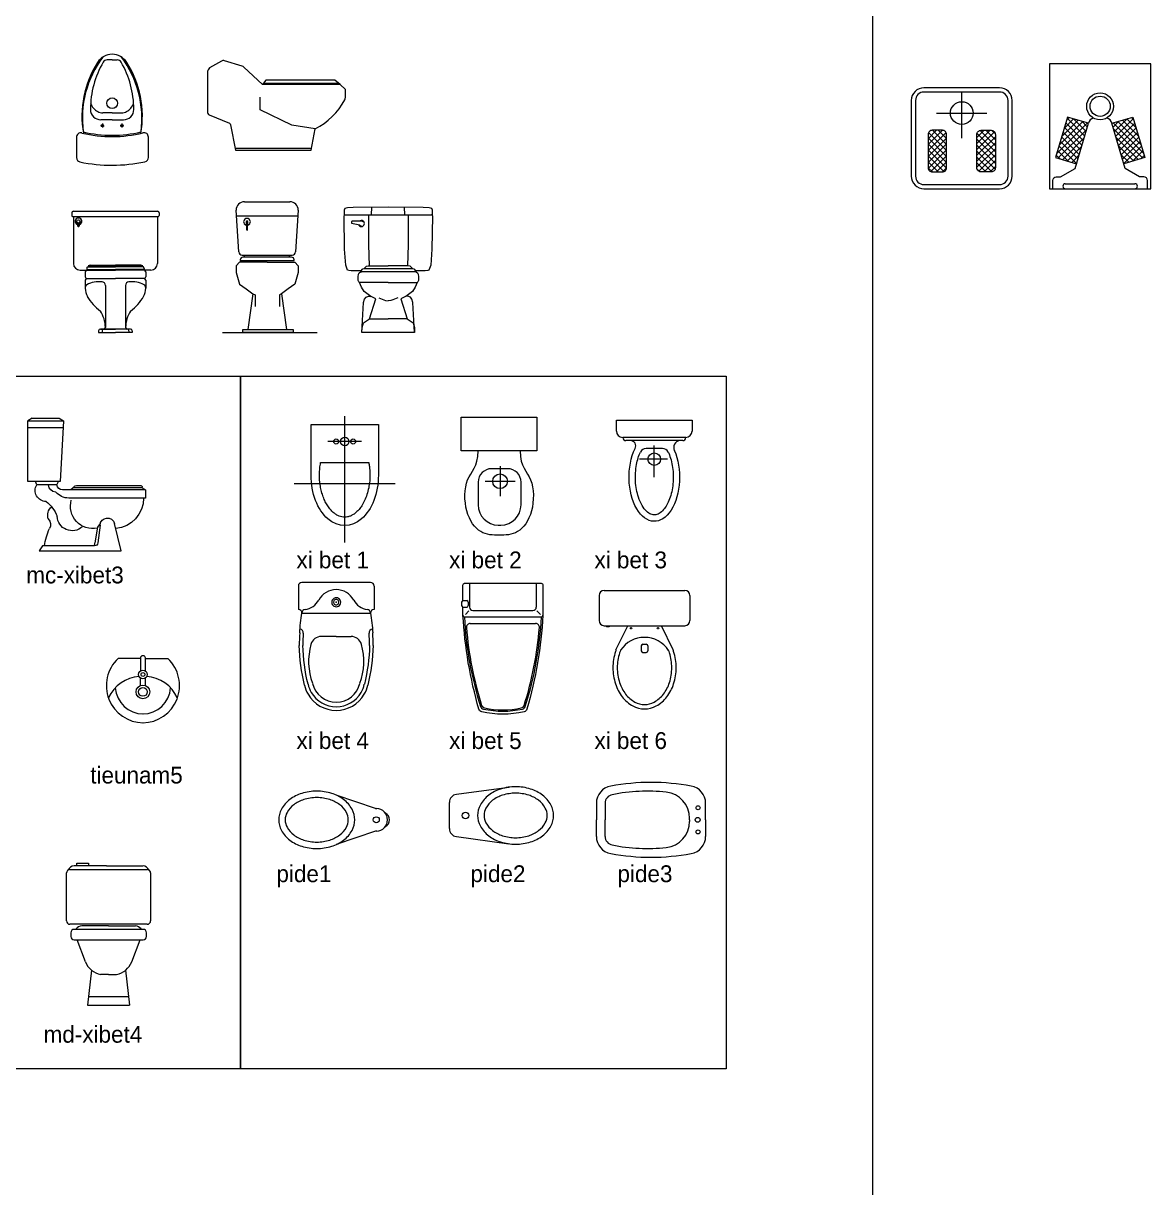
# Model space of a CAD drawing. Header units: inches. Extents: x 242965 to 445791, y 236206 to 423703.
# Drawn here: x 298963 to 305667, y 360118 to 367040 of the extents above; entities that cross this region are included whole.
import ezdxf

# ---------------------------------------------------------------- set-up
doc = ezdxf.new("R2010")
doc.units = ezdxf.units.IN
doc.header["$MEASUREMENT"] = 0
for name, color, linetype, lineweight in [('2', 181, 'Continuous', 20), ('9', 251, 'Continuous', 13), ('e', 96, 'Continuous', 5)]:
    doc.layers.add(name, color=color, linetype=linetype, lineweight=lineweight)

# ---------------------------------------------------------------- blocks, each defined once
blk = doc.blocks.new('pide3')
for p, q in [((-650, 98.3), (-650, 0)), ((-598, 98.3), (-598, 0)), ((0, 0), (0, 98.3)), ((-650, -98.3), (-650, 0)), ((-598, -98.3), (-598, 0)), ((-95.1, 0), (-95.1, 9.3)), ((-95.1, 0), (-95.1, -9.3)), ((0, 0), (0, -98.3))]:
    blk.add_line(p, q)
for centre, radius in [((-45.2, 71.7), 11.8), ((-47.6, -0.3), 14.5), ((-45.2, -71.7), 11.8)]:
    blk.add_circle(centre, radius)
for centre, radius, start, end in [((-325, -1105), 1327.4, 79.59273, 100.40727), ((-546, 98.3), 104, 100.40727, 180), ((-546, 98.3), 52, 100.40727, 180), ((-346.5, -879.6), 1050, 83.86996, 101.47348), ((-251.1, 9.3), 156, 0, 83.86996), ((-104, 98.3), 104, 0, 79.59273), ((-251.1, -9.3), 156, 276.13004, 0), ((-546, -98.3), 104, 180, 259.59273), ((-546, -98.3), 52, 180, 259.59273), ((-104, -98.3), 104, 280.40727, 0), ((-325, 1105), 1327.4, 259.59273, 280.40727), ((-346.5, 879.6), 1050, 258.52652, 276.13004)]:
    blk.add_arc(centre, radius, start, end)
blk = doc.blocks.new('pide2')
for p, q in [((41.5, 125.6), (353.6, 168)), ((0, -78), (0, 78)), ((41.5, -125.6), (353.6, -168))]:
    blk.add_line(p, q)
blk.add_circle((95.9, 0), 19.2)
for centre, radius, start, end in [((374.3, -64.8), 232.5, 107.38422, 127.0834), ((393.8, -127.2), 297.9, 90, 107.38422), ((393.8, -127.2), 297.9, 72.61578, 90), ((413.4, -64.8), 232.5, 52.9166, 72.61578), ((48, 78), 48, 97.74943, 180), ((344.3, -25.2), 182.9, 127.0834, 151.27644), ((344.3, -25.2), 144.5, 127.0834, 151.27644), ((374.3, -64.8), 194.2, 107.38422, 127.0834), ((393.8, -127.2), 259.6, 90, 107.38422), ((393.8, -127.2), 259.6, 72.61578, 90), ((413.4, -64.8), 194.2, 52.9166, 72.61578), ((443.3, -25.2), 144.5, 28.72356, 52.9166), ((443.3, -25.2), 182.9, 28.72356, 52.9166), ((298.4, 0), 130.5, 151.27644, 180), ((298.4, 0), 92.2, 151.27644, 180), ((489.2, 0), 92.2, 0, 28.72356), ((489.2, 0), 130.5, 0, 28.72356), ((298.4, 0), 130.5, 180, 208.72356), ((344.3, 25.2), 182.9, 208.72356, 232.9166), ((298.4, 0), 92.2, 180, 208.72356), ((344.3, 25.2), 144.5, 208.72356, 232.9166), ((443.3, 25.2), 144.5, 307.0834, 331.27644), ((443.3, 25.2), 182.9, 307.0834, 331.27644), ((489.2, 0), 92.2, 331.27644, 0), ((489.2, 0), 130.5, 331.27644, 0), ((48, -78), 48, 180, 262.25057), ((374.3, 64.8), 232.5, 232.9166, 252.61578), ((374.3, 64.8), 194.2, 232.9166, 252.61578), ((393.8, 127.2), 259.6, 252.61578, 270), ((393.8, 127.2), 259.6, 270, 287.38422), ((413.4, 64.8), 194.2, 287.38422, 307.0834), ((413.4, 64.8), 232.5, 287.38422, 307.0834), ((393.8, 127.2), 297.9, 252.61578, 270), ((393.8, 127.2), 297.9, 270, 287.38422)]:
    blk.add_arc(centre, radius, start, end)
blk = doc.blocks.new('pide1')
for p, q in [((-83.1, 68.3), (-318.4, 147.4)), ((-83.1, -68.3), (-318.4, -147.4))]:
    blk.add_line(p, q)
blk.add_circle((-79.6, 0), 18.2)
for centre, radius, start, end in [((-452.7, -64.8), 232.5, 107.38422, 127.0834), ((-433.1, -127.2), 297.9, 90, 107.38422), ((-433.1, -127.2), 297.9, 72.61578, 90), ((-413.6, -64.8), 232.5, 52.9166, 72.61578), ((-482.6, -25.2), 182.9, 127.0834, 151.27644), ((-482.6, -25.2), 144.5, 127.0834, 151.27644), ((-452.7, -64.8), 194.2, 107.38422, 127.0834), ((-433.1, -127.2), 259.6, 90, 107.38422), ((-433.1, -127.2), 259.6, 72.61578, 90), ((-413.6, -64.8), 194.2, 52.9166, 72.61578), ((-383.7, -25.2), 144.5, 28.72356, 52.9166), ((-383.7, -25.2), 182.9, 28.72356, 52.9166), ((-528.5, 0), 130.5, 151.27644, 180), ((-528.5, 0), 92.2, 151.27644, 180), ((-337.8, 0), 92.2, 0, 28.72356), ((-337.8, 0), 130.5, 0, 28.72356), ((-75.4, 91), 24, 251.4258, 267.35129), ((-79.6, 0), 67.2, 272.64871, 87.35129), ((-43.2, 0), 43.2, 294.73494, 65.26506), ((-528.5, 0), 130.5, 180, 208.72356), ((-482.6, 25.2), 182.9, 208.72356, 232.9166), ((-528.5, 0), 92.2, 180, 208.72356), ((-482.6, 25.2), 144.5, 208.72356, 232.9166), ((-383.7, 25.2), 144.5, 307.0834, 331.27644), ((-383.7, 25.2), 182.9, 307.0834, 331.27644), ((-337.8, 0), 92.2, 331.27644, 0), ((-337.8, 0), 130.5, 331.27644, 0), ((-75.4, -91), 24, 92.64871, 108.5742), ((-452.7, 64.8), 232.5, 232.9166, 252.61578), ((-452.7, 64.8), 194.2, 232.9166, 252.61578), ((-433.1, 127.2), 259.6, 252.61578, 270), ((-433.1, 127.2), 259.6, 270, 287.38422), ((-413.6, 64.8), 194.2, 287.38422, 307.0834), ((-413.6, 64.8), 232.5, 287.38422, 307.0834), ((-433.1, 127.2), 297.9, 252.61578, 270), ((-433.1, 127.2), 297.9, 270, 287.38422)]:
    blk.add_arc(centre, radius, start, end)
blk = doc.blocks.new('xibet6')
for p, q in [((-240, 0), (240, 0)), ((-270, -30), (-270, -180)), ((270, -30), (270, -180)), ((-240, -210), (240, -210)), ((-20, -330.6), (-20, -358.8)), ((-10, -320.6), (10, -320.6)), ((20, -330.6), (20, -358.8)), ((-10, -368.8), (10, -368.8))]:
    blk.add_line(p, q)
for points in [[(-211.2, -210), (-211.2, -215.9), (-223.7, -215.9), (-225.5, -214), (-227.6, -212.8), (-229.5, -213), (-237.6, -213), (-237.6, -210)], [(-169.7, -353.8), (-100, -210)], [(169.7, -353.8), (100, -210)]]:
    blk.add_lwpolyline(points)
for points in [[(-188, -459.8, 0.077224), (-173.1, -556, 0.087), (-132.9, -632.7, 0.105687), (-69.3, -686.9, 0.124183), (0, -704.4, 0.124183), (69.3, -686.9, 0.105687), (132.9, -632.7, 0.087), (173.1, -556, 0.077224), (188, -459.8, 0.077224), (173.1, -363.6, 0.010294), (169.7, -353.8, 0.105687)], [(-169.7, -353.8, 0.010294), (-173.1, -363.6, 0.077224), (-188, -459.8, 0.077224)], [(-162, -459.8, 0.077224), (-148.3, -548.1, 0.087), (-112.3, -616.9, 0.105687), (-56.9, -664, 0.124183), (0, -678.4, 0.124183), (56.9, -664, 0.105687), (112.3, -616.9, 0.087), (148.3, -548.1, 0.077224), (162, -459.8, 0.077224), (148.3, -371.5, 0.018244), (142.7, -356.1, 0.018244)], [(-142.7, -356.1, 0.018244), (-148.3, -371.5, 0.077224), (-162, -459.8, 0.077224)]]:
    blk.add_lwpolyline(points, format="xyb")
for centre in [(-80, -225), (80, -225)]:
    blk.add_circle(centre, 4)
for centre, radius, start, end in [((-240, -30), 30, 90, 180), ((240, -30), 30, 0, 90), ((-240, -180), 30, 180, 270), ((240, -180), 30, 270, 0), ((-0.3, -449.3), 170.2, 32.98447, 146.79276), ((-10, -330.6), 10, 90, 180), ((10, -330.6), 10, 0, 90), ((-10, -358.8), 10, 180, 270), ((10, -358.8), 10, 270, 0)]:
    blk.add_arc(centre, radius, start, end)
blk = doc.blocks.new('xibet5')
for p, q in [((-198.5, 0), (-198.5, -141)), ((198.5, 0), (198.5, -141)), ((-245.5, -111.5), (-245.5, -132.5)), ((-237.5, -102.5), (-215.5, -102.5)), ((-206.5, -111.5), (-206.5, -132.5)), ((-237.5, -141.5), (-215.5, -141.5)), ((-227.5, -200), (227.5, -200)), ((-202, -163), (-223.3, -184.3)), ((-178.5, -161), (178.5, -161)), ((202, -163), (223.3, -184.3)), ((-194.4, -239), (194.4, -239))]:
    blk.add_line(p, q)
blk.add_lwpolyline([(-237.5, -102.5), (-237.5, -10, -0.414214), (-227.5, 0), (227.5, 0, -0.414214), (237.5, -10), (237.5, -190, -0.056436), (142.5, -748, -0.271858), (125.9, -763.6, -0.114547), (-126, -763.5, -0.271578), (-142.5, -747.8, -0.056423), (-237.5, -190), (-237.5, -141.5)], format="xyb")
for centre, radius, start, end in [((-236.4, -111.6), 9.11, 96.96668, 179.70143), ((-236.4, -132.5), 9.12, 180.30506, 262.9578), ((-215.5, -111.5), 9, 0, 90), ((-215.5, -132.5), 9, 270, 0), ((-227.5, -190), 10, 180, 270), ((1870.9, -94.5), 2102.6, 182.87428, 197.65536), ((-178.5, -141), 20, 180, 270), ((-1870.9, -94.5), 2102.6, 342.34464, 357.12572), ((178.5, -141), 20, 270, 0), ((227.5, -190), 10, 270, 0), ((-194.4, -261.5), 22.5, 90, 184.62462), ((1870.9, -94.5), 2094.5, 184.62454, 197.52765), ((-1870.9, -94.5), 2094.6, 342.46396, 355.37538), ((194.4, -261.5), 22.5, 355.37538, 90), ((-111.2, -725.3), 22.5, 197.65536, 257.50587), ((-104.9, -718.5), 22.5, 197.52765, 258.10049), ((0, -223.6), 536.4, 257.50587, 282.49413), ((0.7, -217.3), 534.7, 258.10049, 281.73735), ((104.9, -718.8), 22.5, 281.73735, 342.46396), ((111.2, -725.3), 22.5, 282.49413, 342.34464)]:
    blk.add_arc(centre, radius, start, end)
blk = doc.blocks.new('xibet4')
for p, q in [((203.6, 0), (-203.6, 0)), ((-225, -21.4), (-225, -160.7)), ((225, -21.4), (225, -160.7)), ((225, -21.4), (225, -160.7)), ((-203.6, -182.1), (203.6, -182.1)), ((0, -321.4), (-88.1, -321.4)), ((0, -321.4), (-85.7, -321.4)), ((0, -321.4), (88.1, -321.4)), ((0, -321.4), (85.7, -321.4))]:
    blk.add_line(p, q)
for centre, major_axis, start_param, end_param in [((-203.6, -21.4), (15.2, -15.2), 2.356194, 3.926991), ((203.6, -21.4), (15.2, -15.2), 0.785398, 2.356194), ((0, -160.7), (83.3, 83.3), 0.785398, 1.865091), ((0, -160.7), (83.3, 83.3), 5.988891, 7.068583), ((0, -160.7), (83.3, 83.3), 5.988891, 7.068583), ((-198.4, -54.6), (75.8, -75.8), 5.624633, 6.57748), ((0, -117.9), (18.9, -18.9), 2.356194, 5.497787), ((0, -117.9), (18.9, -18.9), 2.356194, 5.497787), ((0, -117.9), (11.4, -11.4), 2.356194, 5.497787), ((0, -117.9), (11.4, -11.4), 2.356194, 5.497787), ((0, -117.9), (18.9, -18.9), 5.497787, 8.63938), ((0, -117.9), (18.9, -18.9), 5.497787, 8.63938), ((0, -117.9), (11.4, -11.4), 5.497787, 8.63938), ((0, -117.9), (11.4, -11.4), 5.497787, 8.63938), ((198.4, -54.6), (75.8, -75.8), 4.418095, 5.370941), ((198.4, -54.6), (75.8, -75.8), 4.418095, 5.370941), ((-225, -182.1), (15.2, -15.2), 0.785398, 2.356194), ((-182.1, -182.1), (15.2, -15.2), 2.48304, 3.926991), ((182.1, -182.1), (15.2, -15.2), 0.785398, 2.229349), ((182.1, -182.1), (15.2, -15.2), 0.785398, 2.229349), ((225, -182.1), (15.2, -15.2), 2.356194, 3.926991), ((851.8, -375), (757.6, 757.6), 2.286025, 2.356194), ((-217, -299.9), (15.2, 15.2), 5.430029, 6.988465), ((851.8, -375), (742.5, -742.5), 3.856821, 3.926991), ((-88.1, -385.7), (45.5, 45.5), 0.785398, 2.078252), ((88.1, -385.7), (45.5, -45.5), 1.063341, 2.356194), ((217, -299.9), (15.2, 15.2), 0.865517, 2.423953), ((-851.8, -375), (742.5, 742.5), 5.497787, 5.567957), ((-851.8, -375), (757.6, 757.6), 5.497787, 5.567957), ((208.7, -470.4), (263.7, 263.7), 2.078252, 2.710479), ((-208.7, -470.4), (263.7, 263.7), 5.143503, 5.77573), ((0, -567.9), (136.4, -136.4), 4.149652, 4.45059), ((0, -567.9), (121.2, 121.2), 2.578855, 2.879793), ((0, -567.9), (102.3, -102.3), 4.149652, 5.497787), ((0, -567.9), (102.3, -102.3), 5.497787, 6.845923), ((0, -567.9), (121.2, 121.2), 4.974188, 5.275126), ((0, -567.9), (136.4, -136.4), 0.261799, 0.562737), ((0, -567.9), (136.4, -136.4), 4.45059, 5.497787), ((0, -567.9), (121.2, 121.2), 2.879793, 3.926991), ((0, -567.9), (121.2, 121.2), 3.926991, 4.974188), ((0, -567.9), (136.4, -136.4), 5.497787, 6.544985)]:
    blk.add_ellipse(centre, major_axis=major_axis, ratio=1, start_param=start_param, end_param=end_param)
at = {"extrusion": (0, 0, -1)}
for centre, major_axis, start_param, end_param in [((858.1, -362.9), (761.5, 761.5), 3.985561, 4.095654), ((-858.1, -362.9), (761.5, 761.5), 0.616735, 0.726828), ((865, -349.5), (767.1, 767.1), 3.684098, 3.903495), ((865, -349.5), (752, 752), 3.684098, 3.903495), ((-865, -349.5), (752, -752), -0.761903, -0.542505), ((-865, -349.5), (767.1, 767.1), 0.808894, 1.028291)]:
    blk.add_ellipse(centre, major_axis=major_axis, ratio=1, start_param=start_param, end_param=end_param, dxfattribs=at)
blk.add_point((0, -117.9))
blk.add_point((0, -117.9))
blk = doc.blocks.new('xibet3')
for p, q in [((-287.1, 0), (162.9, 0)), ((-287.1, -66.2), (-287.1, 0)), ((162.9, 0), (162.9, -66.2)), ((-249.6, -103.7), (-249.6, -103.7)), ((125.4, -103.7), (-249.6, -103.7)), ((106.7, -122.4), (-230.8, -122.4)), ((125.4, -103.7), (125.4, -103.7)), ((-13.2, -169.1), (-110.9, -169.1)), ((-62.1, -339.5), (-62.1, -152)), ((16.6, -232.8), (-150.7, -232.8))]:
    blk.add_line(p, q)
blk.add_circle((-62.1, -232.8), 37.5)
for centre, radius, start, end in [((-249.6, -66.2), 37.5, 180, 270), ((125.4, -66.2), 37.5, 270, 0), ((-230.8, -103.7), 18.8, 180, 270), ((-203.4, -153.8), 31.3, 329.73107, 89.63845), ((94.5, -163.1), 41.1, 99.1538, 207.06554), ((106.7, -103.7), 18.7, 270, 0), ((-110.9, -206.6), 37.5, 90, 155.46356), ((-13.2, -206.6), 37.5, 24.60919, 90)]:
    blk.add_arc(centre, radius, start, end)
at = {"extrusion": (0, 0, -1)}
blk.add_ellipse((-62.1, -339.5), major_axis=(0, 262.5), ratio=0.571429, start_param=0.913388, end_param=5.416506, dxfattribs=at)
blk.add_open_spline([(20.9, -191), (21.8, -193), (22.8, -195.1), (34.3, -222), (42.3, -251.6), (50.9, -314.4), (51.6, -347.6), (45.4, -411.5), (38.6, -442.1), (19.2, -494.9), (6.7, -516.9), (-15.6, -543.3), (-24.9, -551.1), (-42.3, -561.3), (-50.4, -563.7), (-65.9, -565), (-73.6, -563.8), (-90.2, -557), (-99.3, -551.2), (-117.5, -533.7), (-126.6, -522), (-143.2, -493.4), (-150.6, -476.6), (-165.9, -429.6), (-171.9, -397.1), (-175.8, -330.4), (-173.7, -296.2), (-162.7, -237.5), (-154.8, -212.4), (-145, -191)], degree=3, knots=[0.895376, 0.895376, 0.895376, 0.895376, 0.929709, 0.929709, 1.333856, 1.333856, 1.738003, 1.738003, 2.14215, 2.14215, 2.546297, 2.546297, 2.820895, 2.820895, 3.095493, 3.095493, 3.370091, 3.370091, 3.644689, 3.644689, 3.919287, 3.919287, 4.193885, 4.193885, 4.611492, 4.611492, 5.029098, 5.029098, 5.387582, 5.387582, 5.387582, 5.387582])
blk = doc.blocks.new('xibet2')
for p, q in [((-225, -200), (-225, 0)), ((-225, 0), (225, 0)), ((225, 0), (225, -200)), ((225, -200), (-225, -200)), ((-126.8, -233.2), (-125, -200)), ((125, -200), (126.8, -233.2)), ((-139.2, -283.7), (-131.8, -260.7)), ((-131.8, -260.7), (-126.8, -233.2)), ((126.8, -233.2), (131.8, -260.7)), ((131.8, -260.7), (139.2, -283.7)), ((-178.7, -354), (-168.8, -337.4)), ((-168.8, -337.4), (-158.5, -320.9)), ((-158.5, -320.9), (-148.4, -303.4)), ((-148.4, -303.4), (-139.2, -283.7)), ((49.9, -305.9), (-45, -305.9)), ((5.6, -291.5), (5.6, -469.9)), ((139.2, -283.7), (148.4, -303.4)), ((148.4, -303.4), (158.5, -320.9)), ((158.5, -320.9), (168.8, -337.4)), ((168.8, -337.4), (178.7, -354)), ((-202.2, -437), (-199.1, -413.7)), ((-199.1, -413.7), (-194.2, -391.8)), ((-194.2, -391.8), (-187.3, -371.8)), ((-187.3, -371.8), (-178.7, -354)), ((-125, -385.9), (-125, -521)), ((-83.6, -380.7), (94.8, -380.7)), ((129.9, -521), (129.9, -385.9)), ((178.7, -354), (187.3, -371.8)), ((187.3, -371.8), (194.2, -391.8)), ((194.2, -391.8), (199.1, -413.7)), ((199.1, -413.7), (202.2, -437)), ((-203.5, -461.2), (-202.2, -437)), ((-203.1, -485.8), (-203.5, -461.2)), ((202.2, -437), (203.5, -461.2)), ((203.5, -461.2), (203.1, -485.8)), ((-201, -510.3), (-203.1, -485.8)), ((-197.3, -534.3), (-201, -510.3)), ((-192.1, -557.2), (-197.3, -534.3)), ((197.3, -534.3), (192.1, -557.2)), ((201, -510.3), (197.3, -534.3)), ((203.1, -485.8), (201, -510.3)), ((-185.4, -578.6), (-192.1, -557.2)), ((-177.3, -598.4), (-185.4, -578.6)), ((-168, -616.5), (-177.3, -598.4)), ((-157.7, -632.8), (-168, -616.5)), ((168, -616.5), (157.7, -632.8)), ((177.3, -598.4), (168, -616.5)), ((185.4, -578.6), (177.3, -598.4)), ((192.1, -557.2), (185.4, -578.6)), ((-146.6, -647.4), (-157.7, -632.8)), ((-134.7, -660.1), (-146.6, -647.4)), ((-122.2, -671), (-134.7, -660.1)), ((-109.4, -679.8), (-122.2, -671)), ((-96.2, -686.8), (-109.4, -679.8)), ((-82.9, -691.9), (-96.2, -686.8)), ((-69.4, -695.6), (-82.9, -691.9)), ((-5, -641), (9.9, -641)), ((82.9, -691.9), (69.4, -695.6)), ((96.2, -686.8), (82.9, -691.9)), ((109.4, -679.8), (96.2, -686.8)), ((122.2, -671), (109.4, -679.8)), ((134.7, -660.1), (122.2, -671)), ((146.6, -647.4), (134.7, -660.1)), ((157.7, -632.8), (146.6, -647.4)), ((-55.7, -698), (-69.4, -695.6)), ((-41.9, -699.5), (-55.7, -698)), ((-28, -700.2), (-41.9, -699.5)), ((-14, -700.4), (-28, -700.2)), ((0, -700.4), (-14, -700.4)), ((14, -700.4), (0, -700.4)), ((28, -700.2), (14, -700.4)), ((41.9, -699.5), (28, -700.2)), ((55.7, -698), (41.9, -699.5)), ((69.4, -695.6), (55.7, -698))]:
    blk.add_line(p, q)
blk.add_circle((5.6, -380.7), 43.7)
for centre, radius, start, end in [((-45, -385.9), 80, 90, 180), ((49.9, -385.9), 80, 0, 90), ((-5, -521), 120, 180, 270), ((9.9, -521), 120, 270, 0)]:
    blk.add_arc(centre, radius, start, end)
blk = doc.blocks.new('xibet1')
for p, q in [((-200, 0), (200, 0)), ((-200, -300), (-200, 0)), ((0, -700), (0, 50)), ((200, 0), (200, -300)), ((100, -100), (-100, -100)), ((-142.9, -225.5), (142.9, -225.5)), ((-300, -350), (300, -350))]:
    blk.add_line(p, q)
for centre, radius in [((-50, -100), 15), ((0, -100), 25), ((50, -100), 15)]:
    blk.add_circle(centre, radius)
at = {"extrusion": (0, 0, -1)}
blk.add_ellipse((0, -300), major_axis=(0, -300), ratio=0.666667, start_param=4.712389, end_param=7.853982, dxfattribs=at)
blk.add_open_spline([(142.9, -225.5), (144.5, -233.4), (145.7, -241.4), (148.6, -263.5), (149.6, -277.6), (150.2, -306.1), (149.7, -320.4), (147.3, -348.6), (145.3, -362.5), (139.9, -389.6), (136.5, -402.7), (128.4, -427.8), (123.8, -439.7), (113.4, -462), (107.6, -472.4), (96.4, -489.6), (91.1, -496.8), (80.1, -509.9), (74.4, -515.7), (62.9, -525.9), (57.1, -530.3), (45.5, -537.6), (39.8, -540.6), (28.3, -545.4), (22.7, -547.1), (11.5, -549.4), (6, -550), (-5.1, -550), (-10.6, -549.5), (-21.8, -547.3), (-27.4, -545.7), (-38.9, -541.1), (-44.6, -538.1), (-56.2, -530.9), (-62, -526.6), (-73.5, -516.5), (-79.2, -510.8), (-90.3, -497.9), (-95.6, -490.8), (-105.8, -475.3), (-110.7, -466.9), (-119.6, -448.9), (-123.8, -439.4), (-131.3, -419.5), (-134.6, -409), (-140.3, -387.4), (-142.7, -376.3), (-146.6, -353.6), (-148, -342), (-149.7, -318.5), (-150.1, -306.7), (-149.8, -283.1), (-149.1, -271.3), (-146.8, -248.1), (-145.1, -236.7), (-142.9, -225.5)], degree=3, knots=[4.428595, 4.428595, 4.428595, 4.428595, 4.521718, 4.521718, 4.681946, 4.681946, 4.842175, 4.842175, 5.002403, 5.002403, 5.162632, 5.162632, 5.32286, 5.32286, 5.483089, 5.483089, 5.615862, 5.615862, 5.748636, 5.748636, 5.88141, 5.88141, 6.014184, 6.014184, 6.146958, 6.146958, 6.279732, 6.279732, 6.412506, 6.412506, 6.545279, 6.545279, 6.678053, 6.678053, 6.810827, 6.810827, 6.943601, 6.943601, 7.076375, 7.076375, 7.209149, 7.209149, 7.341922, 7.341922, 7.474696, 7.474696, 7.60747, 7.60747, 7.740244, 7.740244, 7.873018, 7.873018, 8.005792, 8.005792, 8.137776, 8.137776, 8.137776, 8.137776])
blk = doc.blocks.new('A$C676C3AE7')
for p, q in [((6, 6), (6, 11.5)), ((3, 9), (9, 9))]:
    blk.add_line(p, q)
for points in [[(1.5, 0), (10.5, 0, 0.414214), (12, 1.5), (12, 10.5, 0.414214), (10.5, 12), (1.5, 12, 0.414214), (0, 10.5), (0, 1.5, 0.414214)], [(1.5, 0.5), (10.5, 0.5, 0.414214), (11.5, 1.5), (11.5, 10.5, 0.414214), (10.5, 11.5), (1.5, 11.5, 0.414214), (0.5, 10.5), (0.5, 1.5, 0.414214)], [(2.5, 2), (3.7, 2, 0.414214), (4.2, 2.5), (4.2, 6.45, 0.414214), (3.7, 6.95), (2.5, 6.95, 0.414214), (2, 6.45), (2, 2.5, 0.414214)], [(9.5, 2), (8.3, 2, -0.414214), (7.8, 2.5), (7.8, 6.45, -0.414214), (8.3, 6.95), (9.5, 6.95, -0.414214), (10, 6.45), (10, 2.5, -0.414214)]]:
    blk.add_lwpolyline(points, format="xyb", close=True)
blk.add_circle((6, 9), 1.35)
blk = doc.blocks.new('A$C1B0A7CBD')
blk.add_line((163.7, 10.8), (617.7, 10.8))
blk.add_lwpolyline([(129.7, 160.2, -0.126074), (136.9, 150.9), (165.8, 0), (615.6, 0), (639.8, 125.9, 0.156558), (815.5, 299.4, 0.120859), (820, 317.9), (820, 360.4), (788.8, 390), (326.7, 390), (216.1, 493.7, 0.115587), (206.8, 499.1), (101, 531, 0.20352), (82.7, 529), (12.2, 489.6, 0.203729), (0, 460.8), (0, 227.3, 0.230277), (9, 208.7)], format="xyb", close=True)
for points in [[(346.3, 415.2), (326.7, 390)], [(782.4, 395.1), (330.7, 395.1)], [(757.5, 415.2), (346.3, 415.2)], [(788.8, 390), (757.5, 415.2)], [(639.8, 125.9), (501, 147.5), (312.9, 240), (312.9, 315.2)]]:
    blk.add_lwpolyline(points)
blk = doc.blocks.new('A$C70027443')
for p, q in [((0, 710), (0, 695)), ((10, 720), (510, 720)), ((520, 710), (520, 695)), ((5, 690), (515, 690)), ((10, 690), (10, 410)), ((35, 651.3), (35, 633)), ((38, 630), (42, 630)), ((40, 650), (40, 630)), ((45, 651.3), (45, 633)), ((510, 690), (510, 410)), ((50, 370), (260, 370)), ((80, 360), (80, 330)), ((90, 380), (90, 375)), ((90, 375), (260, 375)), ((92.7, 390), (260, 390)), ((96.8, 395), (260, 395)), ((110, 400), (260, 400)), ((410, 400), (260, 400)), ((423.2, 395), (260, 395)), ((427.3, 390), (260, 390)), ((430, 375), (260, 375)), ((470, 370), (260, 370)), ((430, 380), (430, 375)), ((440, 360), (440, 330)), ((80, 310), (80, 262.9)), ((90, 320), (260, 320)), ((200, 280), (200, 30)), ((430, 320), (260, 320)), ((320, 280), (320, 30)), ((440, 310), (440, 262.9)), ((80, 265.9), (80, 262.9)), ((440, 265.9), (440, 262.9)), ((160, 10), (160, 0)), ((160, 0), (260, 0)), ((350, 20), (170, 20)), ((170, 20), (260, 20)), ((180, 10), (180, 0)), ((360, 0), (260, 0)), ((340, 10), (340, 0)), ((360, 10), (360, 0))]:
    blk.add_line(p, q)
blk.add_circle((40, 660), 10)
for centre, radius, start, end in [((10, 710), 10, 90, 180), ((5, 695), 5, 180, 270), ((510, 710), 10, 360, 90), ((515, 695), 5, 270, 360), ((40, 660), 20, 284.47751, 255.52249), ((38, 633), 3, 180, 270), ((42, 633), 3, 270, 0), ((50, 410), 40, 180, 270), ((90, 360), 10, 90, 180), ((110, 380), 20, 150, 180), ((110, 380), 20, 90, 131.40962), ((410, 380), 20, 48.59038, 90), ((410, 380), 20, 0, 30), ((430, 360), 10, 360, 90), ((470, 410), 40, 270, 0), ((90, 330), 10, 180, 270), ((90, 310), 10, 90, 180), ((100, 265.9), 20, 119.9277, 180), ((158.8, 163.8), 137.9, 81.15311, 119.9277), ((180, 280), 20, 0, 90), ((340, 280), 20, 90, 180), ((361.2, 163.8), 137.9, 60.0723, 98.84689), ((430, 330), 10, 270, 360), ((430, 310), 10, 0, 90), ((420, 265.9), 20, 0, 60.0723), ((180, 262.9), 100, 180, 209.17766), ((329, 346.1), 270.7, 209.17766, 234.02262), ((191, 346.1), 270.7, 305.97738, 330.82234), ((340, 262.9), 100, 330.82234, 0), ((21.2, 27.9), 178.8, 0.67573, 33.6777), ((498.8, 27.9), 178.8, 146.3223, 179.32427), ((170, 10), 10, 90, 180), ((190, 10), 10, 90, 180), ((190, 30), 10, 270, 360), ((330, 30), 10, 180, 270), ((330, 10), 10, 0, 90), ((350, 10), 10, 0, 90)]:
    blk.add_arc(centre, radius, start, end)
blk = doc.blocks.new('A$C7B045D54')
for p, q in [((129.8, 776.9), (399.8, 776.9)), ((95.6, 478.8), (79.8, 726.9)), ((81.4, 693.1), (448.2, 693.1)), ((449.8, 726.9), (434.1, 478.8)), ((140.1, 657.9), (141.4, 611.9)), ((148.6, 611.9), (149.9, 657.9)), ((115.5, 460.1), (414.1, 460.1)), ((127, 460.1), (127, 446.6)), ((395.8, 460.1), (395.8, 446.6)), ((179.8, 228.8), (192.6, 223.2)), ((192.6, 223.2), (192.6, 153.8)), ((349.8, 228.8), (337.1, 223.2)), ((337.1, 223.2), (337.1, 153.8)), ((0, 0), (562.5, 0)), ((269.8, 0), (269.8, 0))]:
    blk.add_line(p, q)
for points in [[(264.8, 416.9), (99.8, 416.9), (79.8, 396.9), (79.8, 356.9), (99.8, 286.9), (139.8, 258.8), (179.8, 228.8), (149.8, 16.9)], [(264.8, 416.9), (429.8, 416.9), (449.8, 396.9), (449.8, 356.9), (429.8, 286.9), (389.8, 258.8), (349.8, 228.8), (379.8, 16.9)]]:
    blk.add_lwpolyline(points)
blk.add_lwpolyline([(104.8, 431.9), (104.8, 426.9), (424.8, 426.9), (424.8, 431.9, 0.414214), (409.8, 446.9), (119.8, 446.9, 0.414214)], format="xyb", close=True)
blk.add_lwpolyline([(119.8, 0), (119.8, 16.9), (419.8, 16.9), (419.8, 0)], close=True)
for centre, radius, start, end in [((129.8, 726.9), 50, 90, 180), ((399.8, 726.9), 50, 0, 90), ((144.8, 657.9), 20, 283.00436, 257.93265), ((145, 657.9), 4.88, 0, 180), ((145, 611.9), 3.61, 180, 0), ((115.5, 480.1), 20, 183.63295, 270), ((414.1, 480.1), 20, 270, 356.36705)]:
    blk.add_arc(centre, radius, start, end)
blk = doc.blocks.new('A$C30876039')
for p, q in [((163.2, 700), (165.6, 744)), ((361.8, 700), (359.4, 744)), ((262.5, 297.4), (90.7, 297.4)), ((262.5, 297.4), (434.3, 297.4))]:
    blk.add_line(p, q)
blk.add_lwpolyline([(262.5, 700), (520, 700, 0.414214), (525, 705), (525, 727.6), (520.9, 736.7), (505.8, 741), (470.6, 742.8), (262.5, 745), (54.4, 742.8), (19.2, 741), (4.1, 736.7), (0, 727.6), (0, 705, 0.414214), (5, 700)], format="xyb", close=True)
for points in [[(100.4, 365.4), (42.3, 365.6), (27.6, 368.6), (20.7, 370.5), (10, 398.9), (3.1, 495.8), (0, 691.1), (1.4, 698.1), (5.1, 699.3), (262.5, 699.3), (519.9, 699.3), (523.6, 698.1), (525, 691.1), (521.9, 495.8), (515, 398.9), (504.3, 370.5), (497.4, 368.6), (482.7, 365.6), (424.6, 365.4)], [(144.1, 699.3), (144.1, 519.9), (148.9, 395.9)], [(380.9, 699.3), (380.9, 519.9), (376.1, 395.9)], [(112.1, 657.2), (110.2, 659.7), (107.6, 661.2), (103.2, 661.4), (47.4, 661.4), (44.7, 659), (43, 657.2), (43, 651.4), (44.7, 649.4), (92.6, 640.6), (96.1, 636), (99.7, 634.5), (103.6, 634.5)], [(427.4, 360), (436.3, 353.6), (440.2, 346.7), (442.5, 330), (442.5, 309.3), (438.3, 300.5), (434.3, 297.4), (422.5, 270), (405.8, 243.4), (374.3, 218.8), (352.6, 207), (336.8, 199.1), (375, 80.9), (410.3, 56.5), (418.4, 28.9), (419.2, 0), (262.5, 0), (105.8, 0), (106.6, 28.9), (114.7, 56.5), (150, 80.9), (188.2, 199.1), (172.4, 207), (150.7, 218.8), (119.2, 243.4), (102.5, 270), (90.7, 297.4), (86.7, 300.5), (82.5, 309.3), (82.5, 330), (84.8, 346.7), (88.7, 353.6), (97.6, 360)], [(97.6, 360), (103.7, 360)], [(118.5, 379.3), (124.1, 386.7), (132.9, 394.4), (143.7, 395.8), (262.5, 396.9)], [(406.5, 379.3), (400.9, 386.7), (392.1, 394.4), (381.3, 395.8), (262.5, 396.9)], [(427.4, 360), (421.3, 360)], [(105.8, 0), (115.7, 178.7), (121.9, 198.2), (131.2, 209.6), (145.6, 214.7), (158.8, 214.4)], [(419.2, 0), (409.3, 178.7), (403.1, 198.2), (393.8, 209.6), (379.4, 214.7), (366.2, 214.4)], [(205.4, 206.5), (235.2, 193.1), (246.6, 190), (262.5, 187.6)], [(319.6, 206.5), (289.8, 193.1), (278.4, 190), (262.5, 187.6)], [(150, 80.9), (262.5, 80.9)], [(375, 80.9), (262.5, 80.9)]]:
    blk.add_lwpolyline(points)
blk.add_lwpolyline([(262.5, 360), (103.7, 360), (99.5, 360.7), (98.8, 363.5), (110.8, 377.6), (118.5, 379.3), (262.5, 379.3), (406.5, 379.3), (414.2, 377.6), (426.2, 363.5), (425.5, 360.7), (421.3, 360)], close=True)
blk.add_arc((102.4, 647.5), 17.9, 198.11525, 129.15179)
blk = doc.blocks.new('ÁD')
for p, q in [((2171.4, 638.4), (2140.9, 638.4)), ((2171.4, 638.4), (2201.9, 638.4)), ((2171.4, 282.4), (2103.9, 282.4)), ((2171.4, 323.3), (2116.1, 323.3)), ((2171.4, 323.3), (2226.7, 323.3)), ((2171.4, 282.4), (2238.9, 282.4)), ((2103.9, 246.4), (2123.5, 246.4)), ((2113.5, 259.6), (2113.5, 235.7)), ((2238.9, 246.4), (2219.4, 246.4)), ((2229.3, 259.6), (2229.3, 235.7)), ((1959.1, 178.1), (1959.1, 57.8)), ((2387.2, 58.9), (2387.2, 179.3)), ((2169.9, 12.3), (2171.5, 12.3))]:
    blk.add_line(p, q)
for centre, radius in [((2171.4, 380.7), 31.9), ((2113.2, 246.7), 6.6), ((2229.7, 246.7), 6.6)]:
    blk.add_circle(centre, radius)
for centre, radius, start, end in [((2579.4, 305.6), 587.7, 147.29398, 190.19625), ((2601.2, 290.7), 607, 143.11313, 187.64222), ((2609, 342.2), 566.6, 150.03968, 179.78669), ((2171.4, 570.5), 101.2, 31.29813, 148.70187), ((2140.9, 612), 26.4, 90, 150.03968), ((2201.9, 612), 26.4, 29.96032, 90), ((1733.8, 342.2), 566.6, 0.21331, 29.96032), ((1737.3, 289.6), 611.2, 352.51758, 36.72707), ((1763.3, 305.5), 587.8, 349.84355, 32.70433), ((2134.2, 416.9), 98.4, 202.80886, 240.50281), ((2208.6, 416.9), 98.4, 299.49719, 337.19114), ((2103.9, 344), 61.6, 179.78669, 270), ((2116.1, 384.9), 61.6, 240.50281, 270), ((2226.7, 384.9), 61.6, 270, 299.49719), ((2238.9, 344), 61.6, 270, 0.21331), ((2170.7, 943.3), 753.1, 256.86778, 283.25096), ((1985.5, 178.1), 26.4, 76.39894, 180), ((2170.7, 943.3), 761, 256.39894, 283.96922), ((2360.8, 179.3), 26.4, 0, 103.96922), ((1985.5, 57.8), 26.4, 180, 258.18985), ((2170.7, 943.3), 931, 258.18985, 282.12827), ((2360.8, 58.9), 26.4, 282.12827, 0)]:
    blk.add_arc(centre, radius, start, end)
blk = doc.blocks.new('tieunam5')
for p, q in [((0, 0), (-2.7, 0)), ((2.7, 0), (0, 0)), ((-14.8, -16.5), (-148.2, -16.5)), ((-14.8, -12.1), (-14.8, -89.3)), ((14.8, -89.3), (14.8, -12.1)), ((14.8, -16.5), (148.2, -16.5)), ((-14.8, -176.9), (-14.8, -132.1)), ((14.8, -176.9), (14.8, -132.1))]:
    blk.add_line(p, q)
for centre, radius in [((0, -110.7), 26), ((0, -110.7), 11.4), ((0, -214.7), 40.6), ((0, -214.7), 26)]:
    blk.add_circle(centre, radius)
for centre, radius, start, end in [((-2.7, -12.1), 12.1, 90, 180), ((2.7, -12.1), 12.1, 0, 90), ((2.9, -177.2), 220.6, 133.23295, 269.50615), ((-2.9, -177.2), 220.6, 270.49385, 46.76705), ((-7.5, -340.4), 217.2, 93.95905, 155.00945), ((7.5, -340.4), 217.2, 24.99055, 86.04095), ((2.9, -177.2), 168.1, 184.52098, 269.50615), ((-2.9, -177.2), 168.1, 270.49385, 355.47902)]:
    blk.add_arc(centre, radius, start, end)
blk = doc.blocks.new('md-xibet4')
for p, q in [((-189.7, 827.9), (-189.7, 842.9)), ((-189.7, 842.9), (-119.7, 842.9)), ((-119.7, 842.9), (-119.7, 827.9)), ((-250, 500), (-250, 785)), ((-230, 805), (230, 805)), ((-12.6, 827.9), (-205, 827.9)), ((-119.7, 827.9), (-189.7, 827.9)), ((-12.6, 827.9), (204.2, 827.9)), ((250, 785), (250, 500)), ((230, 480), (-230, 480)), ((-225, 430), (-225, 408)), ((205, 450), (-205, 450)), ((-193.1, 452.1), (-194.4, 450)), ((0, 470), (-159.7, 470)), ((0, 470), (159.7, 470)), ((225, 408), (225, 430)), ((-205, 388), (205, 388)), ((-137.6, 257.3), (-187.5, 388)), ((137.6, 257.3), (187.5, 388)), ((-101.3, 207), (-124.6, 0)), ((0, 182.4), (-47.2, 182.4)), ((0, 182.4), (47.2, 182.4)), ((101.3, 207), (124.6, 0)), ((-124.6, 0), (124.6, 0)), ((-119.4, 50), (119.4, 50))]:
    blk.add_line(p, q)
for centre, radius, start, end in [((-230, 785), 20, 90, 180), ((-198.5, 782.4), 45.9, 98.03548, 154.20616), ((198.5, 782.4), 45.9, 25.79384, 81.96452), ((230, 785), 20, 0, 90), ((-230, 500), 20, 180, 270), ((230, 500), 20, 270, 0), ((-205, 430), 20, 90, 180), ((-159.7, 430), 40, 90, 146.49906), ((159.7, 430), 40, 33.50094, 90), ((205, 430), 20, 0, 90), ((-205, 408), 20, 180, 270), ((205, 408), 20, 270, 0), ((-26.6, 299.3), 118.7, 200.73664, 259.9985), ((26.6, 299.3), 118.7, 280.0015, 339.26336)]:
    blk.add_arc(centre, radius, start, end)
blk = doc.blocks.new('mc-xibet3')
for p, q in [((25.2, 376.4), (0, 361.7)), ((0, 0), (0, 361.7)), ((0, 361.7), (211.2, 361.7)), ((25.2, 376.4), (186, 376.4)), ((186, 376.4), (211.2, 361.7)), ((211.2, 361.7), (191.6, 0)), ((0, 322.6), (211.2, 322.6)), ((191.6, 0), (0, 0)), ((52.2, -19.6), (44.4, 0)), ((172.2, -19.6), (181.5, 0)), ((172.2, -19.6), (52.2, -19.6)), ((700, -48.9), (205.2, -48.9)), ((269.7, -37.7), (255.6, -48.9)), ((676.4, -37.7), (269.7, -37.7)), ((297.9, -23.6), (670.8, -23.6)), ((700, -48.9), (676.4, -37.7)), ((700, -48.9), (700, -97.8)), ((700, -97.8), (242.9, -97.8)), ((413.3, -271.4), (397.6, -363.7)), ((430.4, -248.7), (413.3, -271.4)), ((429.1, -257.9), (415.5, -364.6)), ((555.2, -410.6), (514.7, -248.9)), ((86.9, -381.7), (66.6, -410.6)), ((66.6, -410.6), (555.2, -410.6)), ((396.1, -381.7), (86.9, -381.7))]:
    blk.add_line(p, q)
at = {"extrusion": (0, 0, -1)}
for centre, major_axis, start_param, end_param in [((107.9, -52.8), (45.9, 45.9), 2.350438, 4.465056), ((165.3, -18.3), (-30.7, 30.7), 3.912186, 5.468777), ((242.9, 2.3), (70.8, 70.8), 2.356194, 3.233382), ((205.2, -15.7), (-23.5, 23.5), 3.926991, 5.380387), ((290.9, -44.8), (-15.8, 15.8), 5.819805, 7.390602), ((670.8, -31.8), (5.79, 5.79), -0.785398, 1.594707), ((-15.8, -278.1), (143.4, 143.4), -0.126587, 0.420864), ((387.1, -145.6), (94.8, 94.8), 2.167025, 4.199673), ((503.8, -96.4), (130.2, 130.2), 0.792685, 2.255359), ((182.1, -199.9), (-45.7, 45.7), 5.149759, 6.399568), ((263.4, -202.3), (-63.5, 63.5), 3.196027, 5.458373), ((89.7, -254.9), (-32.3, 32.3), 1.549717, 2.901368), ((472.5, -259.5), (30.7, 30.7), 3.962967, 6.822993), ((454.1, -430.2), (-253.8, 253.8), 5.633382, 5.933845), ((347.4, -355.1), (-36, 36), 2.525405, 2.904971), ((396.1, -362.1), (13.8, 13.8), 0.912074, 2.356194)]:
    blk.add_ellipse(centre, major_axis=major_axis, ratio=1, start_param=start_param, end_param=end_param, dxfattribs=at)

msp = doc.modelspace()

# ---------------------------------------------------------------- hatches: boundary and pattern name
at = {"layer": '9'}
h = msp.add_hatch(dxfattribs=at)
h.set_pattern_fill('ANSI37', color=256, scale=200, style=0)
h.set_pattern_definition([(45, (310140.277, 365181.11), (-17.67767, 17.67767), []), (135, (310140.277, 365181.11), (-17.67767, -17.67767), [])])
h.paths.add_polyline_path([(305560.902, 366482.599), (305436.043, 366446.405), (305506.043, 366204.924), (305630.902, 366241.118)])
h.paths.add_polyline_path([(305101.183, 366241.118), (305226.043, 366204.924), (305296.043, 366446.405), (305171.183, 366482.599)])
h = msp.add_hatch(dxfattribs=at)
h.set_pattern_fill('ANSI37', color=256, scale=200, style=0)
h.set_pattern_definition([(45, (310090.734, 365206.938), (-17.67767, 17.67767), []), (135, (310090.734, 365206.938), (-17.67767, -17.67767), [])])
h.paths.add_polyline_path([(304743.305, 366378.711, 0.41421356), (304718.305, 366403.711), (304658.305, 366403.711, 0.41421356), (304633.305, 366378.711), (304633.305, 366181.211, 0.41421356), (304658.305, 366156.211), (304718.305, 366156.211, 0.41421356), (304743.305, 366181.211)])
h.paths.add_polyline_path([(304343.305, 366181.211, 0.41421356), (304368.305, 366156.211), (304428.305, 366156.211, 0.41421356), (304453.305, 366181.211), (304453.305, 366378.711, 0.41421356), (304428.305, 366403.711), (304368.305, 366403.711, 0.41421356), (304343.305, 366378.711)])

# ---------------------------------------------------------------- linework, layer by layer
msp.add_line((305159.115, 366086.11), (305572.97, 366086.11), dxfattribs=at)
for points in [[(305065.277, 366056.11), (305666.808, 366056.11), (305666.808, 366798.222), (305065.277, 366798.222)], [(297367.792, 364941.914), (300255.555, 364941.914), (300255.555, 360824.447), (297367.792, 360824.447)], [(300255.555, 364941.914), (303143.317, 364941.914), (303143.317, 360824.447), (300255.555, 360824.447)]]:
    msp.add_lwpolyline(points, close=True, dxfattribs=at)
for points in [[(305085.277, 366056.11), (305085.277, 366106.11, -0.41421356), (305105.277, 366126.11), (305131.088, 366126.11), (305217.69, 366176.11), (305296.043, 366446.405), (305171.183, 366482.599), (305101.183, 366241.118), (305226.043, 366204.924)], [(305646.808, 366056.11), (305646.808, 366106.11, 0.41421356), (305626.808, 366126.11), (305600.998, 366126.11), (305514.395, 366176.11), (305436.043, 366446.405), (305560.902, 366482.599), (305630.902, 366241.118), (305506.043, 366204.924)]]:
    msp.add_lwpolyline(points, format="xyb", dxfattribs=at)
for radius in [80, 60]:
    msp.add_circle((305366.043, 366546.405), radius, dxfattribs=at)
for centre, radius, start, end in [((305336.672, 366435.717), 42.011, 103.3463, 165.2611965), ((305395.414, 366435.717), 42.011, 14.7388035, 76.6537), ((305159.115, 366071.11), 15, 90, 270), ((305572.97, 366071.11), 15, 270, 90)]:
    msp.add_arc(centre, radius, start, end, dxfattribs=at)
at = {"layer": 'e', "linetype": 'Continuous'}
msp.add_line((304014.403, 336420.808), (304014.403, 372060.808), dxfattribs=at)

# ---------------------------------------------------------------- block references
at = {"layer": '9'}
for name, p in [('ÁD', (297320.18, 366183.921)), ('A$C1B0A7CBD', (300058.744, 366286.056)), ('A$C7B045D54', (300148.635, 365202.138)), ('A$C30876039', (300870.947, 365202.138)), ('A$C70027443', (299251.407, 365202.138)), ('xibet1', (300874.336, 364653.988)), ('xibet2', (301792.715, 364698.013)), ('mc-xibet3', (298990.79, 364315.383)), ('xibet3', (302777.293, 364681.566)), ('xibet4', (300823.82, 363716.226)), ('xibet5', (301815.049, 363710.801)), ('xibet6', (302657.152, 363668.905)), ('tieunam5', (299674.787, 363279.827)), ('pide2', (301496.896, 362331)), ('pide3', (303020.534, 362304.987)), ('pide1', (301141.249, 362305.021)), ('md-xibet4', (299470.519, 361204.091))]:
    msp.add_blockref(name, p, dxfattribs=at)
at = {"layer": '9', "xscale": 50, "yscale": 50, "zscale": 50}
msp.add_blockref('A$C676C3AE7', (304243.305, 366056.211), dxfattribs=at)

# ---------------------------------------------------------------- texts
at = {"layer": '2'}
for s, p in [('xi bet 1', (300587.486, 363799.96)), ('xi bet 2', (301495.235, 363799.96)), ('xi bet 3', (302359.411, 363799.96)), ('mc-xibet3', (298980.985, 363710.459)), ('xi bet 4', (300587.486, 362725.999)), ('xi bet 5', (301495.235, 362725.999)), ('xi bet 6', (302359.411, 362725.999)), ('tieunam5', (299361.443, 362520.93)), ('pide1', (300468.327, 361934.56)), ('pide2', (301622.055, 361934.56)), ('pide3', (302496.091, 361934.56)), ('md-xibet4', (299083.964, 360980.212))]:
    msp.add_text(s, height=100, dxfattribs=at).set_placement(p)

doc.saveas('drawing.dxf')
